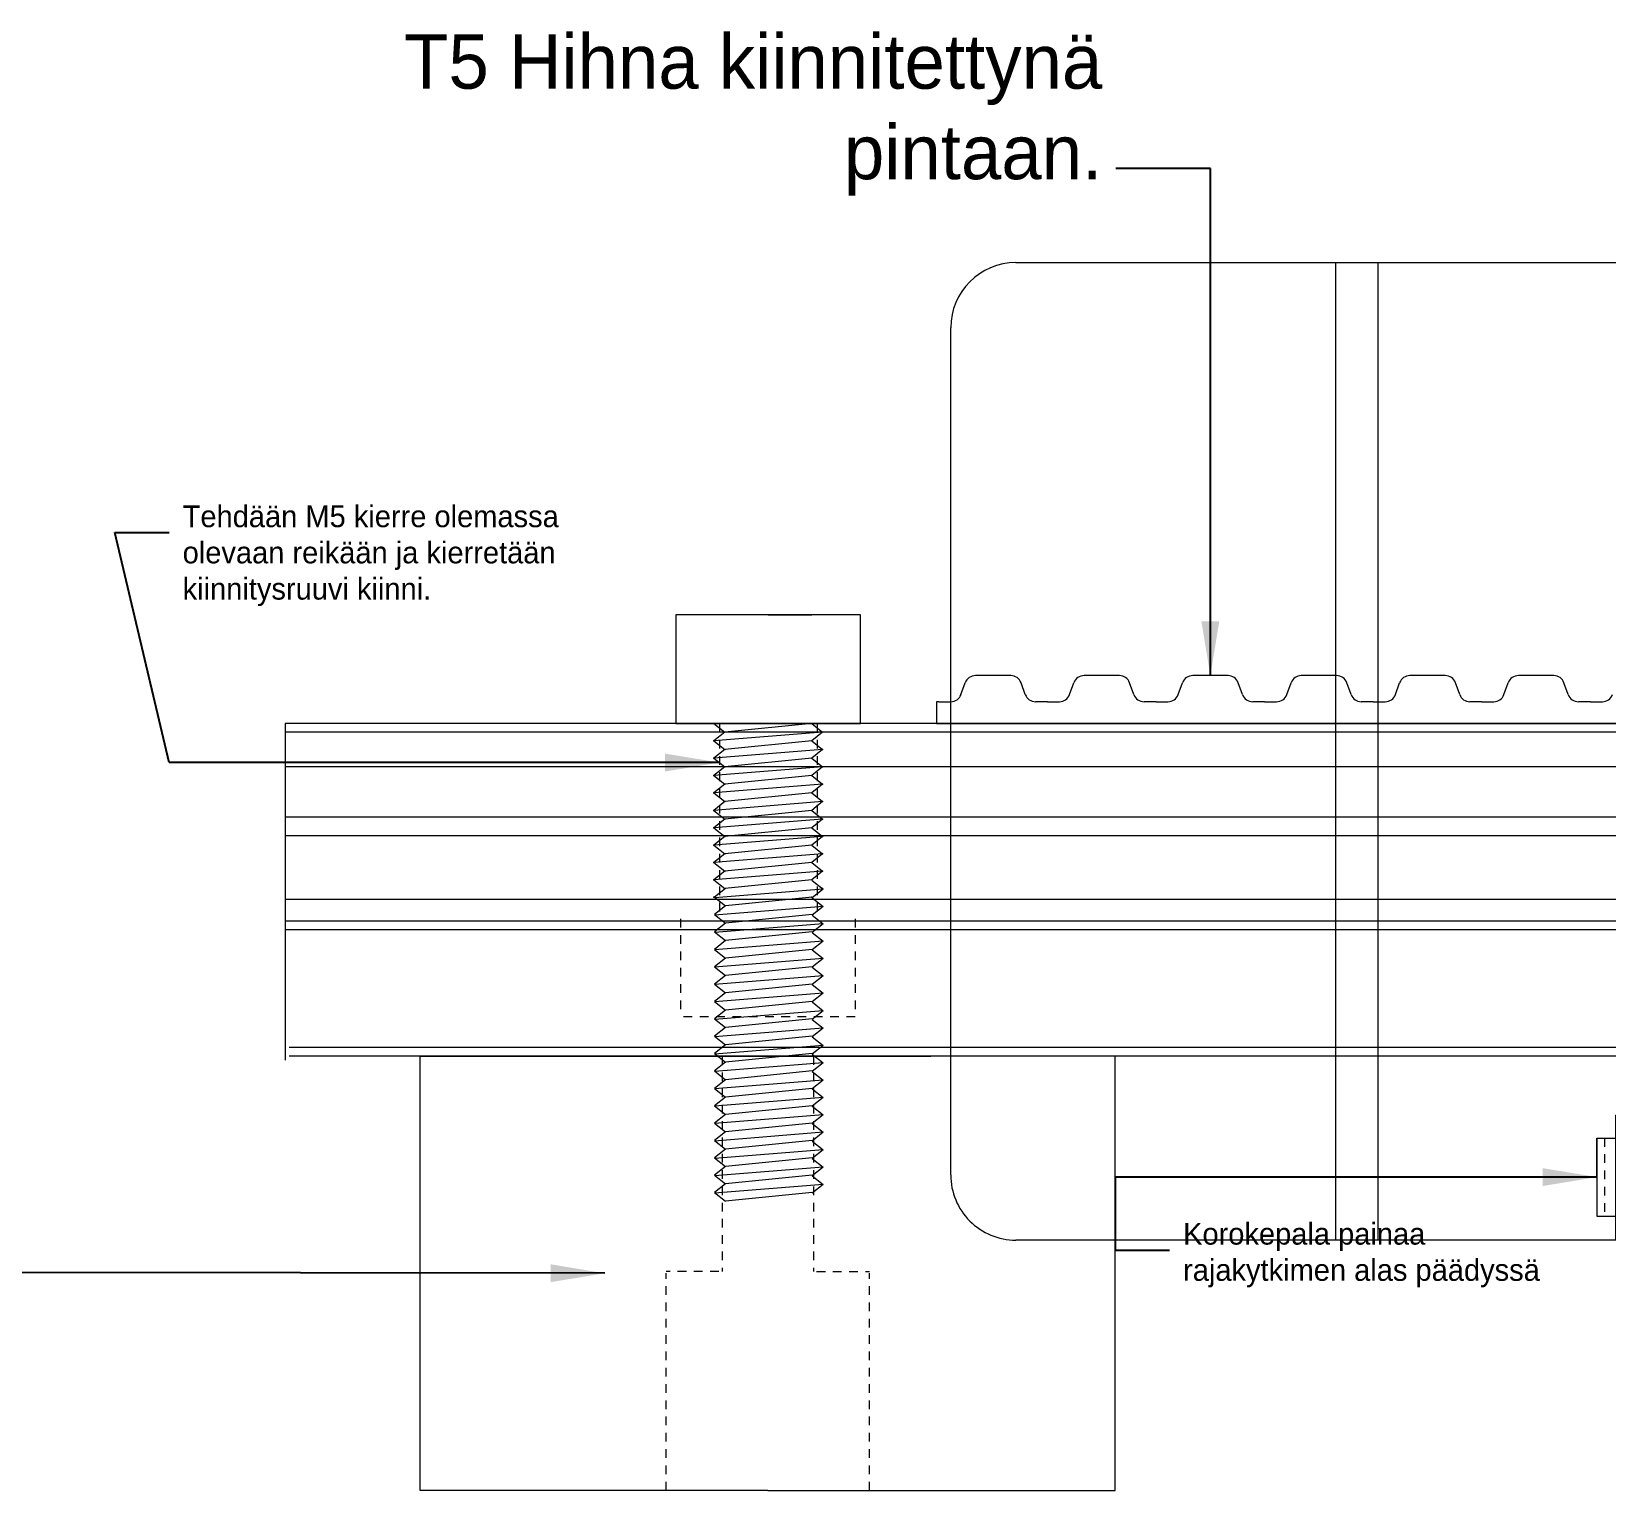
# Model space of a CAD drawing. Header units: millimetres. Extents: x -784753 to 2894, y -738 to 77802.
# Drawn here: x 1860 to 1932.6, y 920.5 to 987.7 of the extents above; entities that cross this region are included whole.
import ezdxf

# ---------------------------------------------------------------- set-up
doc = ezdxf.new("R2010")
doc.units = ezdxf.units.MM
doc.linetypes.add('phl_center', pattern=[0.75, 0.4, -0.35])
doc.linetypes.add('phl_thick', pattern=[0])
doc.layers.add('1', color=253, linetype='Continuous', plot=False)
doc.layers.add('Assembly-Bolts', color=254, linetype='Continuous', plot=False)
doc.layers.add('Comments', color=50, linetype='Continuous')
doc.layers.add('Hatch (ANSI)', color=9, linetype='Continuous', lineweight=9)
doc.dimstyles.new('ISO-25', dxfattribs={"dimtxt": 2.5, "dimasz": 2.5, "dimexe": 1.25, "dimexo": 0.625, "dimtad": 1, "dimtxsty": 'Standard', "dimcen": 2.5, "dimadec": 0, "dimazin": 0, "dimtfac": 1, "dimtmove": 0, "dimatfit": 3, "dimfxl": 0, "dimarcsym": 0})

# ---------------------------------------------------------------- blocks, each defined once
blk = doc.blocks.new('MICROSWITCH-FRONT')
at = {"lineweight": 0}
for p, q in [((1308.564, 158.118), (1305.314, 158.118)), ((1305.314, 155.716), (1305.314, 158.118)), ((1307.064, 158.118), (1308.164, 158.118)), ((1308.564, 152.318), (1308.564, 158.118)), ((1302.064, 158.068), (1302.064, 152.368)), ((1302.064, 158.068), (1305.314, 158.068)), ((1301.214, 155.218), (1301.214, 157.018)), ((1301.214, 157.018), (1301.214, 153.418)), ((1301.214, 155.218), (1301.214, 157.018)), ((1301.214, 157.018), (1302.064, 157.018)), ((1301.214, 155.218), (1301.214, 153.418)), ((1305.314, 155.716), (1305.314, 152.318)), ((1311.864, 155.418), (1308.564, 155.418)), ((1311.864, 155.218), (1311.864, 155.418)), ((1311.864, 155.218), (1311.864, 155.018)), ((1311.864, 155.018), (1308.564, 155.018)), ((1301.214, 153.418), (1302.064, 153.418)), ((1305.314, 152.368), (1302.064, 152.368)), ((1305.314, 152.318), (1308.564, 152.318)), ((1308.164, 152.318), (1305.964, 152.318)), ((1308.564, 152.318), (1308.564, 152.368))]:
    blk.add_line(p, q, dxfattribs=at)
at = {"linetype": 'phl_center', "lineweight": 0}
for p, q in [((1305.964, 152.318), (1305.964, 158.118)), ((1308.164, 158.118), (1308.164, 152.318)), ((1301.564, 157.018), (1301.564, 153.418))]:
    blk.add_line(p, q, dxfattribs=at)
blk = doc.blocks.new('T5-hihna-left')
at = {"lineweight": 0}
for p, q in [((1571.976, 87.917), (1566.976, 87.917)), ((1576.976, 87.917), (1571.976, 87.917)), ((1571.976, 87.917), (1571.976, 87.917)), ((1581.976, 87.917), (1576.976, 87.917)), ((1576.976, 87.917), (1576.976, 87.917)), ((1586.976, 87.917), (1581.976, 87.917)), ((1581.976, 87.917), (1581.976, 87.917)), ((1591.976, 87.917), (1586.976, 87.917)), ((1586.976, 87.917), (1586.976, 87.917)), ((1596.976, 87.917), (1591.976, 87.917)), ((1591.976, 87.917), (1591.976, 87.917)), ((1601.976, 87.917), (1596.976, 87.917)), ((1596.976, 87.917), (1596.976, 87.917)), ((1602.08, 87.917), (1601.976, 87.917)), ((1601.976, 87.917), (1601.976, 87.917)), ((1602.08, 86.917), (1602.08, 87.917)), ((1571.976, 86.917), (1571.426, 86.917)), ((1571.976, 86.917), (1572.526, 86.917)), ((1572.996, 86.588), (1573.193, 86.046)), ((1575.957, 86.588), (1575.759, 86.046)), ((1576.976, 86.917), (1576.426, 86.917)), ((1576.976, 86.917), (1577.526, 86.917)), ((1577.996, 86.588), (1578.193, 86.046)), ((1580.957, 86.588), (1580.759, 86.046)), ((1581.976, 86.917), (1581.426, 86.917)), ((1581.976, 86.917), (1582.526, 86.917)), ((1582.996, 86.588), (1583.193, 86.046)), ((1585.957, 86.588), (1585.759, 86.046)), ((1586.976, 86.917), (1586.426, 86.917)), ((1586.976, 86.917), (1587.526, 86.917)), ((1587.996, 86.588), (1588.193, 86.046)), ((1590.957, 86.588), (1590.759, 86.046)), ((1591.976, 86.917), (1591.426, 86.917)), ((1591.976, 86.917), (1592.526, 86.917)), ((1592.996, 86.588), (1593.193, 86.046)), ((1595.957, 86.588), (1595.759, 86.046)), ((1596.976, 86.917), (1596.426, 86.917)), ((1596.976, 86.917), (1597.526, 86.917)), ((1597.996, 86.588), (1598.193, 86.046)), ((1600.957, 86.588), (1600.759, 86.046)), ((1601.976, 86.917), (1601.426, 86.917)), ((1601.976, 86.917), (1602.08, 86.917)), ((1573.663, 85.717), (1575.289, 85.717)), ((1578.663, 85.717), (1580.289, 85.717)), ((1583.663, 85.717), (1585.289, 85.717)), ((1588.663, 85.717), (1590.289, 85.717)), ((1593.663, 85.717), (1595.289, 85.717)), ((1598.663, 85.717), (1600.289, 85.717))]:
    blk.add_line(p, q, dxfattribs=at)
for centre, start, end in [((1571.426, 86.417), 90, 160), ((1572.526, 86.417), 20, 90), ((1576.426, 86.417), 90, 160), ((1577.526, 86.417), 20, 90), ((1581.426, 86.417), 90, 160), ((1582.526, 86.417), 20, 90), ((1586.426, 86.417), 90, 160), ((1587.526, 86.417), 20, 90), ((1591.426, 86.417), 90, 160), ((1592.526, 86.417), 20, 90), ((1596.426, 86.417), 90, 160), ((1597.526, 86.417), 20, 90), ((1601.426, 86.417), 90, 160), ((1573.663, 86.217), 200, 270), ((1575.289, 86.217), 270, 340), ((1578.663, 86.217), 200, 270), ((1580.289, 86.217), 270, 340), ((1583.663, 86.217), 200, 270), ((1585.289, 86.217), 270, 340), ((1588.663, 86.217), 200, 270), ((1590.289, 86.217), 270, 340), ((1593.663, 86.217), 200, 270), ((1595.289, 86.217), 270, 340), ((1598.663, 86.217), 200, 270), ((1600.289, 86.217), 270, 340)]:
    blk.add_arc(centre, 0.5, start, end, dxfattribs=at)
blk = doc.blocks.new('TS-15-1-kisko-left')
at = {"linetype": 'phl_thick'}
for p, q in [((1389.54, 139.115), (1389.54, 154.615)), ((1190.706, 154.028), (1389.352, 154.028)), ((1190.901, 154.428), (1389.352, 154.428)), ((1187.881, 148.215), (1389.54, 148.215)), ((1188.075, 148.615), (1389.54, 148.615)), ((1187.395, 147.215), (1389.54, 147.215)), ((1185.974, 144.292), (1389.54, 144.292)), ((1185.554, 143.426), (1389.54, 143.426)), ((1184.431, 141.117), (1389.54, 141.117)), ((1183.652, 139.515), (1389.54, 139.515)), ((1183.458, 139.115), (1389.54, 139.115))]:
    blk.add_line(p, q, dxfattribs=at)
at = {"linetype": 'phl_center'}
for p, q in [((1363.29, 148.115), (1363.29, 152.615)), ((1371.337, 148.115), (1371.337, 152.615)), ((1365.04, 139.115), (1365.04, 148.115)), ((1369.54, 139.115), (1369.54, 148.115))]:
    blk.add_line(p, q, dxfattribs=at)
at = {"linetype": 'phl_center', "lineweight": 0}
blk.add_line((1363.29, 152.615), (1371.337, 152.615), dxfattribs=at)
blk = doc.blocks.new('M5-KISKON-KANNAKKEIDEN-KIINNITYS-LEFT')
at = {"lineweight": 0}
for p, q in [((1197.702, 101.147), (1197.702, 92.647)), ((1202.702, 101.147), (1197.702, 101.147)), ((1202.702, 92.647), (1202.702, 101.147)), ((1202.702, 99.397), (1202.702, 98.897)), ((1202.702, 98.897), (1203.102, 99.397)), ((1203.102, 99.397), (1203.502, 98.897)), ((1203.102, 99.397), (1203.502, 94.397)), ((1203.502, 98.897), (1203.902, 99.397)), ((1203.902, 99.397), (1204.302, 98.897)), ((1203.902, 99.397), (1204.302, 94.397)), ((1204.302, 98.897), (1204.702, 99.397)), ((1204.702, 99.397), (1205.102, 98.897)), ((1204.702, 99.397), (1205.102, 94.397)), ((1205.102, 98.897), (1205.502, 99.397)), ((1205.502, 99.397), (1205.902, 98.897)), ((1205.502, 99.397), (1205.902, 94.397)), ((1205.902, 98.897), (1206.302, 99.397)), ((1206.302, 99.397), (1206.702, 98.897)), ((1206.302, 99.397), (1206.702, 94.397)), ((1206.702, 98.897), (1207.102, 99.397)), ((1207.102, 99.397), (1207.502, 98.897)), ((1207.102, 99.397), (1207.502, 94.397)), ((1207.502, 98.897), (1207.902, 99.397)), ((1207.902, 99.397), (1208.302, 98.897)), ((1207.902, 99.397), (1208.302, 94.397)), ((1208.302, 98.897), (1208.702, 99.397)), ((1208.702, 99.397), (1209.102, 98.897)), ((1208.702, 99.397), (1209.102, 94.397)), ((1209.102, 98.897), (1209.502, 99.397)), ((1209.502, 99.397), (1209.902, 98.897)), ((1209.502, 99.397), (1209.902, 94.397)), ((1209.925, 98.92), (1210.325, 99.42)), ((1210.325, 99.42), (1210.725, 98.92)), ((1210.325, 99.42), (1210.725, 94.42)), ((1210.725, 98.92), (1211.125, 99.42)), ((1211.125, 99.42), (1211.525, 94.42)), ((1211.125, 99.42), (1211.525, 98.92)), ((1211.525, 98.92), (1211.925, 99.42)), ((1211.925, 99.42), (1212.325, 94.42)), ((1211.925, 99.42), (1212.325, 98.92)), ((1212.325, 98.92), (1212.725, 99.42)), ((1212.725, 99.42), (1213.125, 94.42)), ((1212.725, 99.42), (1213.125, 98.92)), ((1213.125, 98.92), (1213.525, 99.42)), ((1213.525, 99.42), (1213.925, 94.42)), ((1213.525, 99.42), (1213.925, 98.92)), ((1213.925, 98.92), (1214.325, 99.42)), ((1214.325, 99.42), (1214.725, 94.42)), ((1214.325, 99.42), (1214.725, 98.92)), ((1214.725, 98.92), (1215.125, 99.42)), ((1215.125, 99.42), (1215.525, 94.42)), ((1215.125, 99.42), (1215.525, 98.92)), ((1215.525, 98.92), (1215.925, 99.42)), ((1215.925, 99.42), (1216.325, 94.42)), ((1215.925, 99.42), (1216.325, 98.92)), ((1216.325, 98.92), (1216.725, 99.42)), ((1216.725, 99.42), (1217.125, 94.42)), ((1216.725, 99.42), (1217.125, 98.92)), ((1217.125, 98.92), (1217.525, 99.42)), ((1217.525, 99.42), (1217.925, 94.42)), ((1217.525, 99.42), (1217.925, 98.92)), ((1217.925, 98.92), (1218.325, 99.42)), ((1218.325, 99.42), (1218.725, 94.42)), ((1218.325, 99.42), (1218.725, 98.92)), ((1218.725, 98.92), (1219.125, 99.42)), ((1219.125, 99.42), (1219.525, 94.42)), ((1219.125, 99.42), (1219.525, 98.92)), ((1219.525, 98.92), (1219.925, 99.42)), ((1219.925, 99.42), (1220.325, 94.42)), ((1219.925, 99.42), (1220.325, 98.92)), ((1220.325, 98.92), (1220.725, 99.42)), ((1220.725, 99.42), (1221.125, 94.42)), ((1220.725, 99.42), (1221.125, 98.92)), ((1221.125, 98.92), (1221.525, 99.42)), ((1221.525, 99.42), (1221.925, 94.42)), ((1221.525, 99.42), (1221.925, 98.92)), ((1221.925, 98.92), (1222.325, 99.42)), ((1222.325, 99.42), (1222.725, 98.92)), ((1222.325, 99.42), (1222.725, 94.42)), ((1222.725, 98.92), (1223.125, 99.42)), ((1223.125, 99.42), (1223.525, 98.92)), ((1223.125, 99.42), (1223.525, 94.42)), ((1223.525, 98.92), (1223.925, 99.42)), ((1223.925, 99.42), (1224.325, 98.92)), ((1223.925, 99.42), (1224.325, 94.42)), ((1197.702, 96.897), (1197.702, 98.897)), ((1202.702, 98.897), (1203.102, 94.897)), ((1203.502, 98.897), (1203.902, 94.897)), ((1204.302, 98.897), (1204.702, 94.897)), ((1205.102, 98.897), (1205.502, 94.897)), ((1205.902, 98.897), (1206.302, 94.897)), ((1206.702, 98.897), (1207.102, 94.897)), ((1207.502, 98.897), (1207.902, 94.897)), ((1208.302, 98.897), (1208.702, 94.897)), ((1209.102, 98.897), (1209.502, 94.897)), ((1209.902, 98.897), (1210.302, 94.897)), ((1210.702, 98.92), (1211.102, 94.92)), ((1211.502, 98.92), (1211.902, 94.92)), ((1212.302, 98.92), (1212.702, 94.92)), ((1213.102, 98.92), (1213.502, 94.92)), ((1213.902, 98.92), (1214.302, 94.92)), ((1214.702, 98.92), (1215.102, 94.92)), ((1215.502, 98.92), (1215.902, 94.92)), ((1216.302, 98.92), (1216.702, 94.92)), ((1217.102, 98.92), (1217.502, 94.92)), ((1217.902, 98.92), (1218.302, 94.92)), ((1218.702, 98.92), (1219.102, 94.92)), ((1219.502, 98.92), (1219.902, 94.92)), ((1220.302, 98.92), (1220.702, 94.92)), ((1221.102, 98.92), (1221.502, 94.92)), ((1221.902, 98.92), (1222.302, 94.92)), ((1222.702, 98.92), (1223.102, 94.92)), ((1223.502, 98.92), (1223.902, 94.92)), ((1224.302, 98.92), (1224.702, 94.92)), ((1202.702, 96.897), (1202.702, 94.397)), ((1202.702, 94.397), (1202.702, 94.897)), ((1202.702, 94.397), (1203.102, 94.897)), ((1203.102, 94.897), (1203.502, 94.397)), ((1203.502, 94.397), (1203.902, 94.897)), ((1203.902, 94.897), (1204.302, 94.397)), ((1204.302, 94.397), (1204.702, 94.897)), ((1204.702, 94.897), (1205.102, 94.397)), ((1205.102, 94.397), (1205.502, 94.897)), ((1205.502, 94.897), (1205.902, 94.397)), ((1205.902, 94.397), (1206.302, 94.897)), ((1206.302, 94.897), (1206.702, 94.397)), ((1206.702, 94.397), (1207.102, 94.897)), ((1207.102, 94.897), (1207.502, 94.397)), ((1207.502, 94.397), (1207.902, 94.897)), ((1207.902, 94.897), (1208.302, 94.397)), ((1208.302, 94.397), (1208.702, 94.897)), ((1208.702, 94.897), (1209.102, 94.397)), ((1209.102, 94.397), (1209.502, 94.897)), ((1209.502, 94.897), (1209.902, 94.397)), ((1209.902, 94.397), (1210.302, 94.897)), ((1210.302, 94.92), (1210.702, 94.42)), ((1210.702, 94.42), (1211.102, 94.92)), ((1211.102, 94.92), (1211.502, 94.42)), ((1211.502, 94.42), (1211.902, 94.92)), ((1211.902, 94.92), (1212.302, 94.42)), ((1212.302, 94.42), (1212.702, 94.92)), ((1212.702, 94.92), (1213.102, 94.42)), ((1213.102, 94.42), (1213.502, 94.92)), ((1213.502, 94.92), (1213.902, 94.42)), ((1213.902, 94.42), (1214.302, 94.92)), ((1214.302, 94.92), (1214.702, 94.42)), ((1214.702, 94.42), (1215.102, 94.92)), ((1215.102, 94.92), (1215.502, 94.42)), ((1215.502, 94.42), (1215.902, 94.92)), ((1215.902, 94.92), (1216.302, 94.42)), ((1216.302, 94.42), (1216.702, 94.92)), ((1216.702, 94.92), (1217.102, 94.42)), ((1217.102, 94.42), (1217.502, 94.92)), ((1217.502, 94.92), (1217.902, 94.42)), ((1217.902, 94.42), (1218.302, 94.92)), ((1218.302, 94.92), (1218.702, 94.42)), ((1218.702, 94.42), (1219.102, 94.92)), ((1219.102, 94.92), (1219.502, 94.42)), ((1219.502, 94.42), (1219.902, 94.92)), ((1219.902, 94.92), (1220.302, 94.42)), ((1220.302, 94.42), (1220.702, 94.92)), ((1220.702, 94.92), (1221.102, 94.42)), ((1221.102, 94.42), (1221.502, 94.92)), ((1221.502, 94.92), (1221.902, 94.42)), ((1221.902, 94.42), (1222.302, 94.92)), ((1222.302, 94.92), (1222.702, 94.42)), ((1222.702, 94.42), (1223.102, 94.92)), ((1223.102, 94.92), (1223.502, 94.42)), ((1223.502, 94.42), (1223.902, 94.92)), ((1223.902, 94.92), (1224.302, 94.42)), ((1224.302, 94.42), (1224.702, 94.92)), ((1197.702, 92.647), (1202.702, 92.647))]:
    blk.add_line(p, q, dxfattribs=at)
for p in [(1203.902, 99.397), (1204.702, 99.397), (1205.502, 99.397), (1206.302, 99.397), (1207.102, 99.397), (1207.902, 99.397), (1208.702, 99.397), (1209.502, 99.397), (1210.302, 99.397), (1203.502, 98.897), (1204.302, 98.897), (1205.102, 98.897), (1205.902, 98.897), (1206.702, 98.897), (1207.502, 98.897), (1208.302, 98.897), (1209.102, 98.897), (1209.902, 98.897), (1210.702, 98.897), (1203.502, 94.397), (1203.902, 94.897), (1204.302, 94.397), (1204.702, 94.897), (1205.102, 94.397), (1205.502, 94.897), (1205.902, 94.397), (1206.302, 94.897), (1206.702, 94.397), (1207.102, 94.897), (1207.502, 94.397), (1207.902, 94.897), (1208.302, 94.397), (1208.702, 94.897), (1209.102, 94.397), (1209.502, 94.897), (1209.902, 94.397), (1210.302, 94.897), (1210.702, 94.397), (1211.102, 94.897)]:
    blk.add_point(p, dxfattribs=at)
blk = doc.blocks.new('paaty-korokepala-left')
at = {"lineweight": 0}
for p, q in [((1234.698, 120.985), (1234.698, 140.985)), ((1234.698, 140.985), (1240.698, 140.985)), ((1240.698, 140.985), (1243.198, 140.985)), ((1243.198, 140.985), (1258.198, 140.985)), ((1248.448, 140.985), (1252.948, 140.985)), ((1250.698, 140.985), (1248.598, 140.985)), ((1250.698, 140.985), (1252.798, 140.985)), ((1260.698, 140.985), (1258.198, 140.985)), ((1266.698, 140.985), (1260.698, 140.985)), ((1266.698, 120.985), (1266.698, 140.985)), ((1250.698, 120.985), (1234.698, 120.985)), ((1243.198, 120.985), (1240.698, 120.985)), ((1250.698, 120.985), (1266.698, 120.985)), ((1258.198, 120.985), (1260.698, 120.985))]:
    blk.add_line(p, q, dxfattribs=at)
at = {"linetype": 'phl_center', "lineweight": 0}
for p, q in [((1248.598, 140.985), (1248.598, 131.06)), ((1252.798, 140.985), (1252.798, 131.06)), ((1248.448, 131.06), (1246.018, 131.06)), ((1246.018, 120.985), (1246.018, 130.985)), ((1252.948, 131.06), (1255.388, 131.06)), ((1255.388, 120.985), (1255.388, 130.985)), ((1250.698, 120.985), (1246.018, 120.985))]:
    blk.add_line(p, q, dxfattribs=at)
blk = doc.blocks.new('ASSEMBLY-KISKO-LEFT')
at = {"lineweight": 0}
blk.add_blockref('paaty-korokepala-left', (24.585, 48), dxfattribs=at)
at = {"layer": 'Assembly-Bolts', "lineweight": 0, "rotation": 270}
blk.add_blockref('M5-KISKON-KANNAKKEIDEN-KIINNITYS-LEFT', (1178.409, 1406.999), dxfattribs=at)
at = {"layer": 'Hatch (ANSI)', "lineweight": 0, "rotation": 180}
for name, p in [('TS-15-1-kisko-left', (2642.596, 343.412)), ('T5-hihna-left', (2885.136, 292.214))]:
    blk.add_blockref(name, p, dxfattribs=at)
blk = doc.blocks.new('AKKU-RIGHTS')
at = {"lineweight": 0}
for p, q in [((1004.124, 62.448), (1178.124, 62.448)), ((1018.84, 62.448), (1018.84, 17.448)), ((1020.79, 62.448), (1020.79, 17.448)), ((1001.124, 20.448), (1001.124, 59.448)), ((1181.124, 59.448), (1181.124, 20.448)), ((1178.124, 17.448), (1004.124, 17.448))]:
    blk.add_line(p, q, dxfattribs=at)
for centre, start, end in [((1004.124, 59.448), 450, 540), ((1178.124, 59.448), 0, 90), ((1004.124, 20.448), 540, 630), ((1178.124, 20.448), 270, 360)]:
    blk.add_arc(centre, 3, start, end, dxfattribs=at)

msp = doc.modelspace()

# ---------------------------------------------------------------- block references
at = {"lineweight": 0}
msp.add_blockref('ASSEMBLY-KISKO-LEFT', (618.661, 751.537), dxfattribs=at)
at = {"layer": '1', "lineweight": 0}
msp.add_blockref('AKKU-RIGHTS', (901.243, 914.601), dxfattribs=at)
at = {"layer": 'Hatch (ANSI)', "lineweight": 0}
msp.add_blockref('MICROSWITCH-FRONT', (630.908, 779.731), dxfattribs=at)

# ---------------------------------------------------------------- texts
at = {"layer": 'Comments', "lineweight": 0}
for s, insert, char_height, width, attachment_point in [('T5 Hihna kiinnitettynä pintaan.', (1909.346, 980.135), 2.5, 42.03089, 9), ('Tehdään M5 kierre olemassa olevaan reikään ja kierretään kiinnitysruuvi kiinni.', (1867.002, 965.87), 1, 19.84834, 1), ('Korokepala painaa rajakytkimen alas päädyssä', (1913.066, 932.841), 1, 16.84957, 1)]:
    msp.add_mtext(s, dxfattribs=dict(at, insert=insert, char_height=char_height, width=width, attachment_point=attachment_point))

# ---------------------------------------------------------------- leaders
at = {"layer": 'Comments', "lineweight": 0, "annotation_type": 0, "has_hookline": 1}
for points, hookline_direction, text_width in [([(1914.321, 958.034), (1914.321, 981.385), (1909.971, 981.385)], 1, 30), ([(1891.717, 954.034), (1866.377, 954.034), (1863.877, 964.62), (1866.377, 964.62)], 0, 20.5), ([(1932.123, 934.949), (1909.944, 934.949), (1909.941, 931.591), (1912.441, 931.591)], 0, 16.833), ([(1886.444, 930.521), (1856.315, 930.562), (1856.351, 932.02), (1853.851, 932.02)], 1, 57.833)]:
    msp.add_leader(points, dimstyle='ISO-25', override={"dimgap": 0.625, "dimtad": 0}, dxfattribs=dict(at, hookline_direction=hookline_direction, text_width=text_width))

doc.saveas('drawing.dxf')
